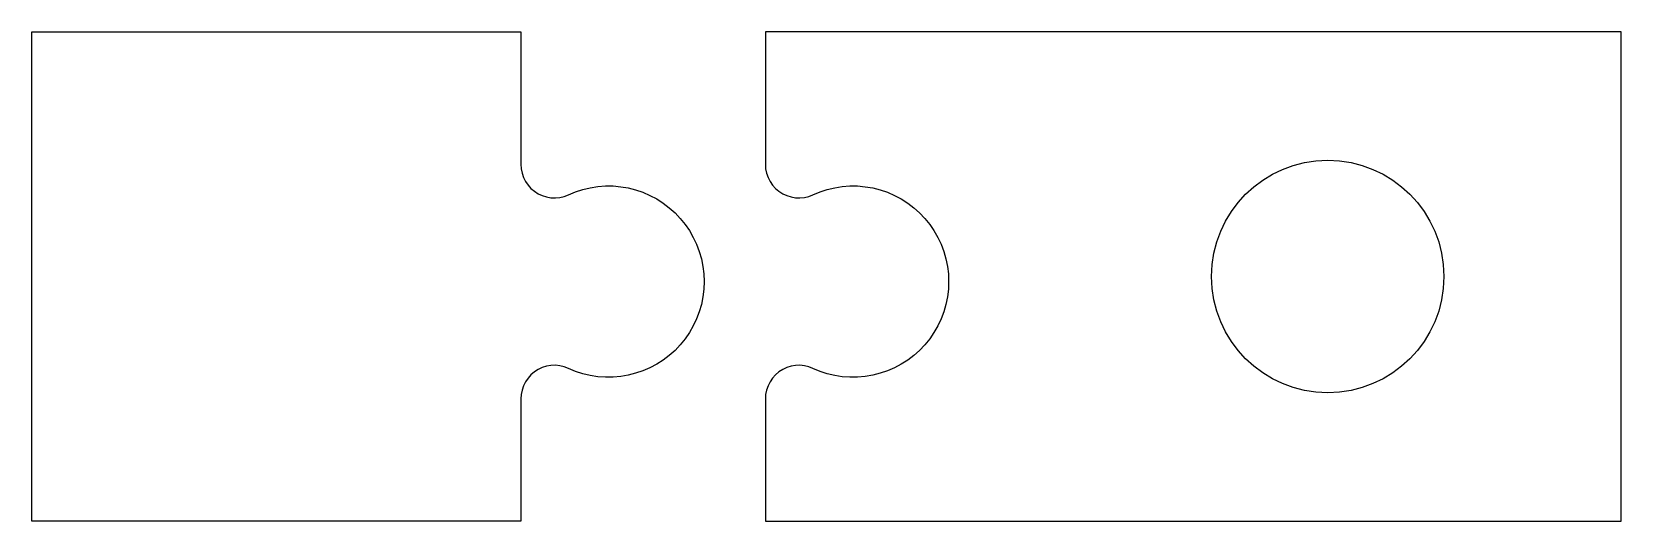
# Model space of a CAD drawing. Extents: x -80 to 50, y -50 to -10.
import ezdxf

# ---------------------------------------------------------------- set-up
doc = ezdxf.new("R2010")
doc.units = 0
doc.header["$MEASUREMENT"] = 0
doc.layers.add('DEFAULT', color=178, linetype='CONTINUOUS')

msp = doc.modelspace()

# ---------------------------------------------------------------- linework, layer by layer
at = {"layer": 'DEFAULT'}
for p, q in [((-80, -10, 15.01), (-40, -10, 15.01)), ((-80, -50, 15.01), (-80, -10, 15.01)), ((-40, -10, 15.01), (-40, -20.83, 15.01)), ((50, -10), (-20, -10)), ((50, -50), (50, -10)), ((-40, -20.83, 15.01), (-39.98, -21.2, 15.01)), ((-39.98, -21.2, 15.01), (-39.9, -21.55, 15.01)), ((-39.9, -21.55, 15.01), (-39.78, -21.9, 15.01)), ((-39.78, -21.9, 15.01), (-39.62, -22.23, 15.01)), ((-39.62, -22.23, 15.01), (-39.41, -22.53, 15.01)), ((-39.41, -22.53, 15.01), (-39.17, -22.8, 15.01)), ((-39.17, -22.8, 15.01), (-38.89, -23.03, 15.01)), ((-38.89, -23.03, 15.01), (-38.58, -23.23, 15.01)), ((-38.58, -23.23, 15.01), (-38.25, -23.39, 15.01)), ((-38.25, -23.39, 15.01), (-37.9, -23.49, 15.01)), ((-36.45, -23.45, 15.01), (-36.11, -23.32, 15.01)), ((-36.11, -23.32, 15.01), (-35.53, -23.08, 15.01)), ((-35.53, -23.08, 15.01), (-34.94, -22.88, 15.01)), ((-34.94, -22.88, 15.01), (-34.33, -22.74, 15.01)), ((-34.33, -22.74, 15.01), (-33.71, -22.64, 15.01)), ((-33.71, -22.64, 15.01), (-33.08, -22.6, 15.01)), ((-33.08, -22.6, 15.01), (-32.46, -22.6, 15.01)), ((-32.46, -22.6, 15.01), (-31.83, -22.66, 15.01)), ((-31.83, -22.66, 15.01), (-31.21, -22.76, 15.01)), ((-31.21, -22.76, 15.01), (-30.61, -22.92, 15.01)), ((-30.61, -22.92, 15.01), (-30.01, -23.12, 15.01)), ((-30.01, -23.12, 15.01), (-29.44, -23.37, 15.01)), ((-29.44, -23.37, 15.01), (-28.88, -23.66, 15.01)), ((-37.9, -23.49, 15.01), (-37.54, -23.56, 15.01)), ((-37.54, -23.56, 15.01), (-37.17, -23.57, 15.01)), ((-37.17, -23.57, 15.01), (-36.81, -23.53, 15.01)), ((-36.81, -23.53, 15.01), (-36.45, -23.45, 15.01)), ((-28.88, -23.66, 15.01), (-28.36, -24, 15.01)), ((-28.36, -24, 15.01), (-27.86, -24.38, 15.01)), ((-27.86, -24.38, 15.01), (-27.39, -24.8, 15.01)), ((-27.39, -24.8, 15.01), (-26.96, -25.25, 15.01)), ((-26.96, -25.25, 15.01), (-26.56, -25.74, 15.01)), ((-26.56, -25.74, 15.01), (-26.21, -26.25, 15.01)), ((-26.21, -26.25, 15.01), (-25.9, -26.8, 15.01)), ((-25.9, -26.8, 15.01), (-25.63, -27.36, 15.01)), ((-25.63, -27.36, 15.01), (-25.41, -27.95, 15.01)), ((-25.41, -27.95, 15.01), (-25.23, -28.55, 15.01)), ((-25.23, -28.55, 15.01), (-25.11, -29.17, 15.01)), ((-25.11, -29.17, 15.01), (-25.03, -29.79, 15.01)), ((-25.03, -29.79, 15.01), (-25.01, -30.42, 15.01)), ((-25.03, -31.04, 15.01), (-25.11, -31.66, 15.01)), ((-25.01, -30.42, 15.01), (-25.03, -31.04, 15.01)), ((-25.23, -32.28, 15.01), (-25.41, -32.88, 15.01)), ((-25.11, -31.66, 15.01), (-25.23, -32.28, 15.01)), ((-25.63, -33.47, 15.01), (-25.9, -34.03, 15.01)), ((-25.41, -32.88, 15.01), (-25.63, -33.47, 15.01)), ((-26.56, -35.09, 15.01), (-26.96, -35.58, 15.01)), ((-26.21, -34.58, 15.01), (-26.56, -35.09, 15.01)), ((-25.9, -34.03, 15.01), (-26.21, -34.58, 15.01)), ((-27.39, -36.04, 15.01), (-27.86, -36.45, 15.01)), ((-26.96, -35.58, 15.01), (-27.39, -36.04, 15.01)), ((-38.58, -37.6, 15.01), (-38.89, -37.8, 15.01)), ((-38.25, -37.45, 15.01), (-38.58, -37.6, 15.01)), ((-37.9, -37.34, 15.01), (-38.25, -37.45, 15.01)), ((-37.54, -37.28, 15.01), (-37.9, -37.34, 15.01)), ((-37.17, -37.26, 15.01), (-37.54, -37.28, 15.01)), ((-36.81, -37.3, 15.01), (-37.17, -37.26, 15.01)), ((-36.45, -37.38, 15.01), (-36.81, -37.3, 15.01)), ((-36.11, -37.52, 15.01), (-36.45, -37.38, 15.01)), ((-35.53, -37.76, 15.01), (-36.11, -37.52, 15.01)), ((-29.44, -37.46, 15.01), (-30.01, -37.71, 15.01)), ((-28.88, -37.17, 15.01), (-29.44, -37.46, 15.01)), ((-28.36, -36.83, 15.01), (-28.88, -37.17, 15.01)), ((-27.86, -36.45, 15.01), (-28.36, -36.83, 15.01)), ((-39.78, -38.93, 15.01), (-39.9, -39.28, 15.01)), ((-39.62, -38.61, 15.01), (-39.78, -38.93, 15.01)), ((-39.41, -38.3, 15.01), (-39.62, -38.61, 15.01)), ((-39.17, -38.03, 15.01), (-39.41, -38.3, 15.01)), ((-38.89, -37.8, 15.01), (-39.17, -38.03, 15.01)), ((-34.94, -37.95, 15.01), (-35.53, -37.76, 15.01)), ((-34.33, -38.09, 15.01), (-34.94, -37.95, 15.01)), ((-33.71, -38.19, 15.01), (-34.33, -38.09, 15.01)), ((-33.08, -38.23, 15.01), (-33.71, -38.19, 15.01)), ((-32.46, -38.23, 15.01), (-33.08, -38.23, 15.01)), ((-31.83, -38.17, 15.01), (-32.46, -38.23, 15.01)), ((-31.21, -38.07, 15.01), (-31.83, -38.17, 15.01)), ((-30.61, -37.91, 15.01), (-31.21, -38.07, 15.01)), ((-30.01, -37.71, 15.01), (-30.61, -37.91, 15.01)), ((-39.98, -39.64, 15.01), (-40, -40, 15.01)), ((-40, -40, 15.01), (-40, -50, 15.01)), ((-39.9, -39.28, 15.01), (-39.98, -39.64, 15.01)), ((-40, -50, 15.01), (-80, -50, 15.01)), ((-20, -50), (50, -50))]:
    msp.add_line(p, q, dxfattribs=at)
msp.add_lwpolyline([(-20, -10), (-20, -20.83), (-19.98, -21.2), (-19.9, -21.55), (-19.78, -21.9), (-19.62, -22.23), (-19.41, -22.53), (-19.17, -22.8), (-18.89, -23.03), (-18.58, -23.23), (-18.25, -23.39), (-17.9, -23.49), (-17.54, -23.56), (-17.17, -23.57), (-16.81, -23.53), (-16.45, -23.45), (-16.11, -23.32), (-15.53, -23.08), (-14.94, -22.88), (-14.33, -22.74), (-13.71, -22.64), (-13.08, -22.6), (-12.46, -22.6), (-11.83, -22.66), (-11.21, -22.76), (-10.61, -22.92), (-10.01, -23.12), (-9.44, -23.37), (-8.88, -23.66), (-8.36, -24), (-7.86, -24.38), (-7.39, -24.8), (-6.96, -25.25), (-6.56, -25.74), (-6.21, -26.25), (-5.9, -26.8), (-5.63, -27.36), (-5.41, -27.95), (-5.23, -28.55), (-5.11, -29.17), (-5.03, -29.79), (-5.01, -30.42), (-5.03, -31.04), (-5.11, -31.66), (-5.23, -32.28), (-5.41, -32.88), (-5.63, -33.47), (-5.9, -34.03), (-6.21, -34.58), (-6.56, -35.09), (-6.96, -35.58), (-7.39, -36.04), (-7.86, -36.45), (-8.36, -36.83), (-8.88, -37.17), (-9.44, -37.46), (-10.01, -37.71), (-10.61, -37.91), (-11.21, -38.07), (-11.83, -38.17), (-12.46, -38.23), (-13.08, -38.23), (-13.71, -38.19), (-14.33, -38.09), (-14.94, -37.95), (-15.53, -37.76), (-16.11, -37.52), (-16.45, -37.38), (-16.81, -37.3), (-17.17, -37.26), (-17.54, -37.28), (-17.9, -37.34), (-18.25, -37.45), (-18.58, -37.6), (-18.89, -37.8), (-19.17, -38.03), (-19.41, -38.3), (-19.62, -38.61), (-19.78, -38.93), (-19.9, -39.28), (-19.98, -39.64), (-20, -40), (-20, -50)], dxfattribs=at)
msp.add_circle((26, -30), 9.5, dxfattribs=at)

doc.saveas('drawing.dxf')
